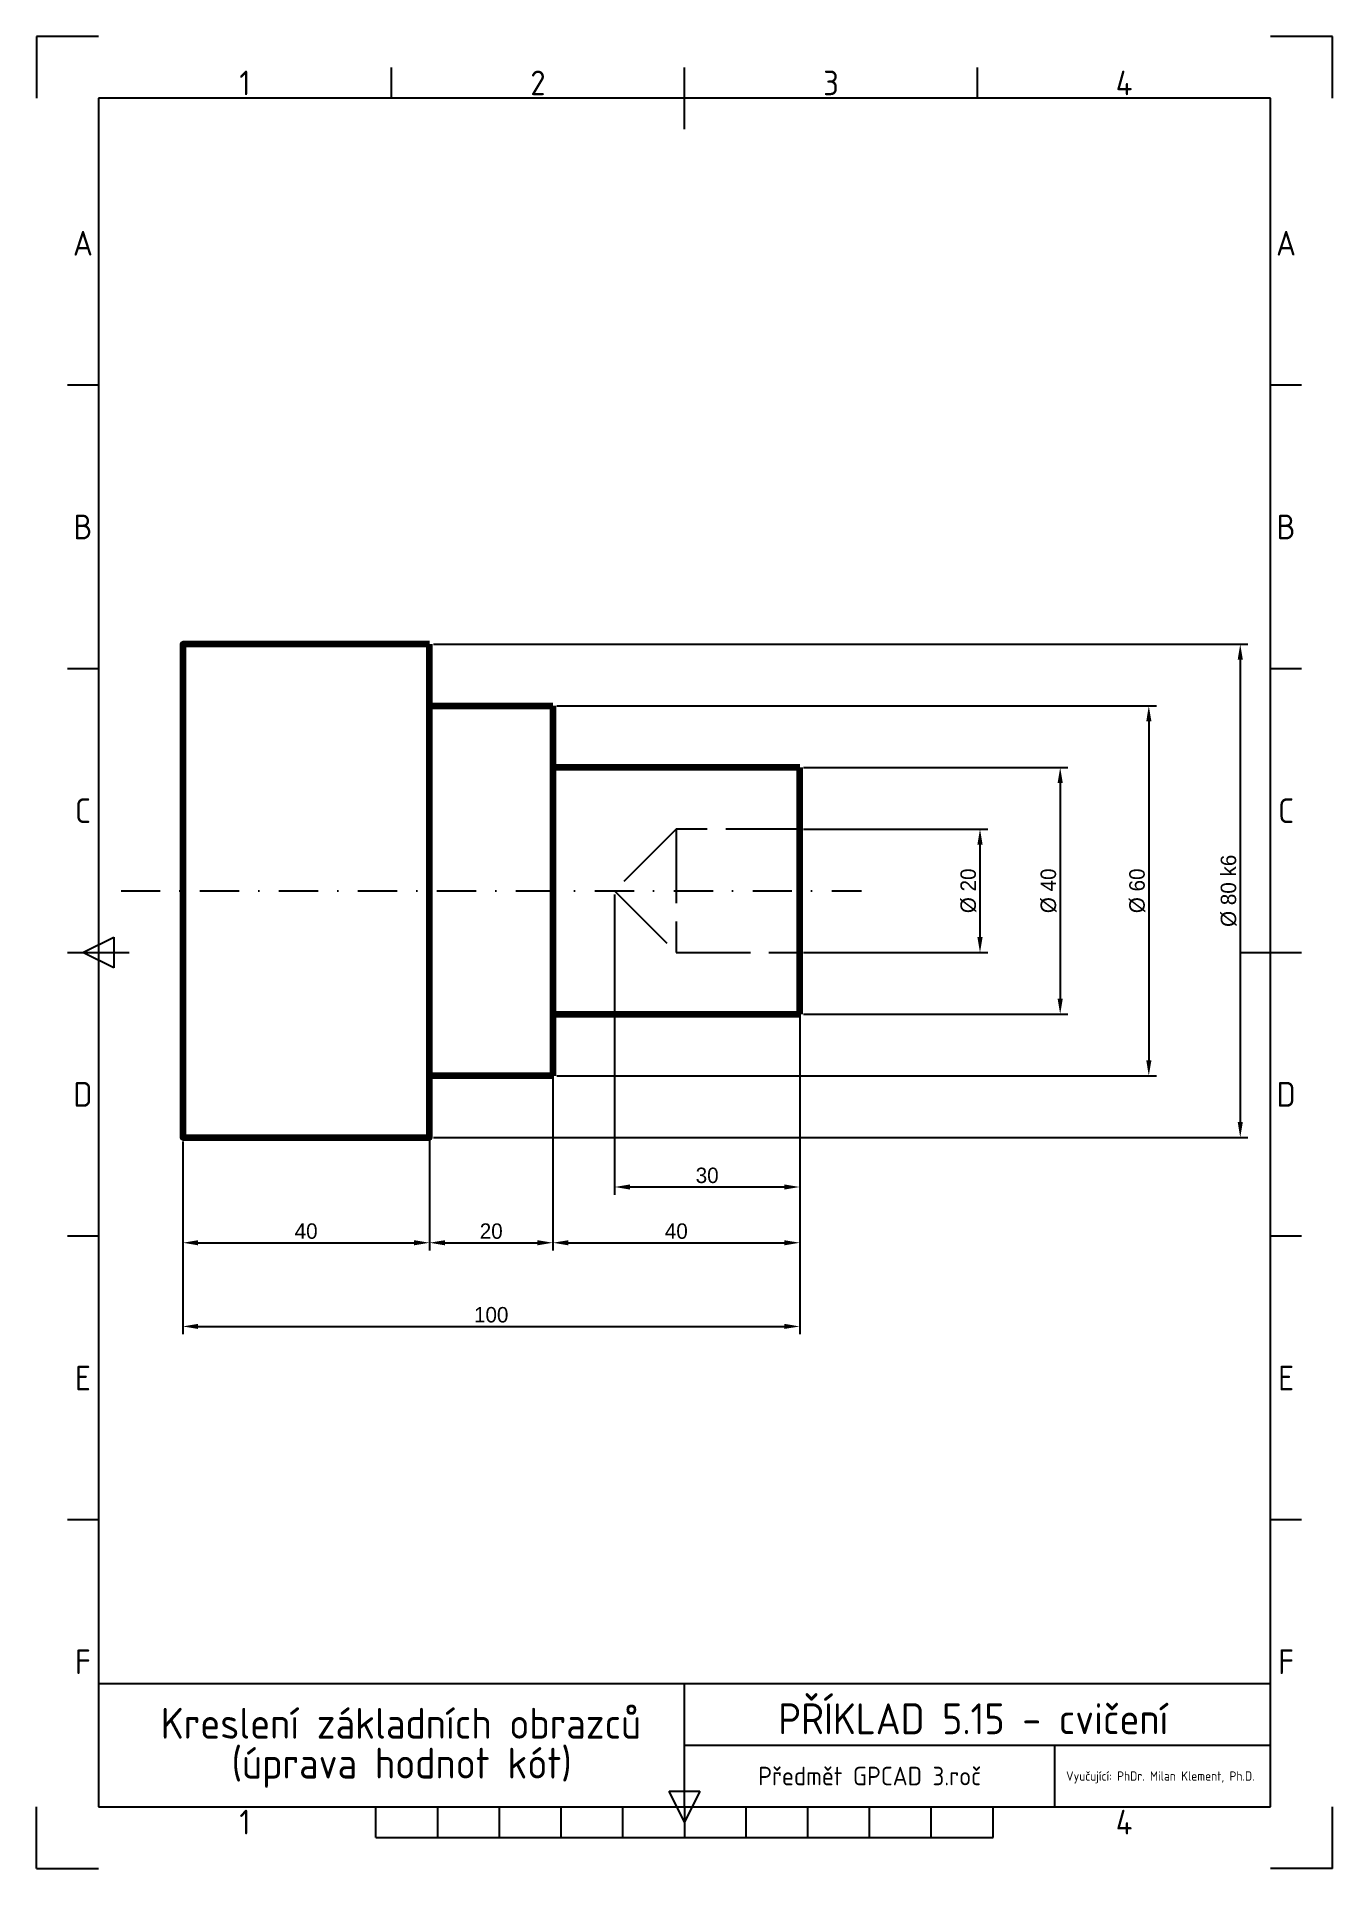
# Paper-space layout 'Výkres' of a CAD drawing. Header units: millimetres. Extents: x 0 to 210, y 0 to 297.
# The model-space entities are those that its viewports show. They can reach past a viewport. Long polylines and large blocks are cut down to what shows.
import ezdxf
from ezdxf.enums import TextEntityAlignment as Align

# ---------------------------------------------------------------- set-up
doc = ezdxf.new("R2010")
doc.units = ezdxf.units.MM
doc.linetypes.add('ACAD_ISO02W100', pattern=[15, 12, -3])
doc.linetypes.add('ČERCHOVANÁ2', pattern=[12.7, 6.35, -3.175, 0, -3.175])
for name, color, linetype in [('1-Osy', 10, 'ČERCHOVANÁ2'), ('3-Koty', 50, 'Continuous'), ('5-Ramecek', 94, 'Continuous')]:
    doc.layers.add(name, color=color, linetype=linetype)
doc.layers.add('2-Obrysy', color=170, linetype='Continuous', lineweight=100)
doc.styles.add('ISO Proportional', font='isocp')
doc.dimstyles.new('ISO-25', dxfattribs={"dimtxt": 2.5, "dimasz": 2.5, "dimexe": 1.25, "dimexo": 0.625, "dimtad": 1, "dimtxsty": 'Standard', "dimcen": 2.5, "dimadec": 0, "dimazin": 0, "dimtfac": 1, "dimtmove": 0, "dimatfit": 3, "dimfxl": 1, "dimarcsym": 0})

# ---------------------------------------------------------------- blocks, each defined once
blk = doc.blocks.new('*D2')
at = {"layer": '3-Koty', "color": 0, "lineweight": -2, "transparency": 16777216}
for p, q in [((140.63, 110), (170.47, 110)), ((169.22, 107.5), (169.22, 92.5)), ((140.63, 90), (170.47, 90))]:
    blk.add_line(p, q, dxfattribs=at)
at = {"layer": '3-Koty', "color": 0, "transparency": 16777216}
for points in [[(168.8, 107.5), (169.64, 107.5), (169.22, 110)], [(168.8, 92.5), (169.64, 92.5), (169.22, 90)]]:
    blk.add_solid(points, dxfattribs=at)
at = {"layer": 'Defpoints', "color": 0, "transparency": 16777216}
for p in [(140, 110), (140, 90), (169.22, 90)]:
    blk.add_point(p, dxfattribs=at)
at = {"layer": '3-Koty', "color": 0, "transparency": 16777216, "insert": (167.35, 100), "char_height": 2.5, "attachment_point": 5, "rotation": 90}
blk.add_mtext('%%c 20', dxfattribs=at)
blk = doc.blocks.new('*D3')
at = {"layer": '3-Koty', "color": 0, "lineweight": -2, "transparency": 16777216}
for p, q in [((140.63, 120), (183.47, 120)), ((182.22, 117.5), (182.22, 82.5)), ((140.63, 80), (183.47, 80))]:
    blk.add_line(p, q, dxfattribs=at)
at = {"layer": '3-Koty', "color": 0, "transparency": 16777216}
for points in [[(181.8, 117.5), (182.63, 117.5), (182.22, 120)], [(181.8, 82.5), (182.63, 82.5), (182.22, 80)]]:
    blk.add_solid(points, dxfattribs=at)
at = {"layer": 'Defpoints', "color": 0, "transparency": 16777216}
for p in [(140, 120), (140, 80), (182.22, 80)]:
    blk.add_point(p, dxfattribs=at)
at = {"layer": '3-Koty', "color": 0, "transparency": 16777216, "insert": (180.34, 100), "char_height": 2.5, "attachment_point": 5, "rotation": 90}
blk.add_mtext('%%c 40', dxfattribs=at)
blk = doc.blocks.new('*D4')
at = {"layer": '3-Koty', "color": 0, "lineweight": -2, "transparency": 16777216}
for p, q in [((100.63, 130), (197.83, 130)), ((196.58, 127.5), (196.58, 72.5)), ((100.63, 70), (197.83, 70))]:
    blk.add_line(p, q, dxfattribs=at)
at = {"layer": '3-Koty', "color": 0, "transparency": 16777216}
for points in [[(196.17, 127.5), (197, 127.5), (196.58, 130)], [(196.17, 72.5), (197, 72.5), (196.58, 70)]]:
    blk.add_solid(points, dxfattribs=at)
at = {"layer": 'Defpoints', "color": 0, "transparency": 16777216}
for p in [(100, 130), (100, 70), (196.58, 70)]:
    blk.add_point(p, dxfattribs=at)
at = {"layer": '3-Koty', "color": 0, "transparency": 16777216, "insert": (194.71, 100), "char_height": 2.5, "attachment_point": 5, "rotation": 90}
blk.add_mtext('%%c 60', dxfattribs=at)
blk = doc.blocks.new('*D5')
at = {"layer": '3-Koty', "color": 0, "lineweight": -2, "transparency": 16777216}
for p, q in [((80.63, 140), (212.65, 140)), ((211.4, 137.5), (211.4, 62.5)), ((80.63, 60), (212.65, 60))]:
    blk.add_line(p, q, dxfattribs=at)
at = {"layer": '3-Koty', "color": 0, "transparency": 16777216}
for points in [[(210.99, 137.5), (211.82, 137.5), (211.4, 140)], [(210.99, 62.5), (211.82, 62.5), (211.4, 60)]]:
    blk.add_solid(points, dxfattribs=at)
at = {"layer": 'Defpoints', "color": 0, "transparency": 16777216}
for p in [(80, 140), (80, 60), (211.4, 60)]:
    blk.add_point(p, dxfattribs=at)
at = {"layer": '3-Koty', "color": 0, "transparency": 16777216, "insert": (209.53, 100), "char_height": 2.5, "attachment_point": 5, "rotation": 90}
blk.add_mtext('%%c 80 k6', dxfattribs=at)
blk = doc.blocks.new('*D6')
at = {"layer": '3-Koty', "color": 0, "lineweight": -2, "transparency": 16777216}
for p, q in [((40, 59.38), (40, 41.69)), ((80, 59.38), (80, 41.69)), ((42.5, 42.94), (77.5, 42.94))]:
    blk.add_line(p, q, dxfattribs=at)
at = {"layer": '3-Koty', "color": 0, "transparency": 16777216}
for points in [[(42.5, 43.35), (42.5, 42.52), (40, 42.94)], [(77.5, 43.35), (77.5, 42.52), (80, 42.94)]]:
    blk.add_solid(points, dxfattribs=at)
at = {"layer": 'Defpoints', "color": 0, "transparency": 16777216}
for p in [(40, 60), (80, 60), (80, 42.94)]:
    blk.add_point(p, dxfattribs=at)
at = {"layer": '3-Koty', "color": 0, "transparency": 16777216, "insert": (60, 44.81), "char_height": 2.5, "attachment_point": 5}
blk.add_mtext('40', dxfattribs=at)
blk = doc.blocks.new('*D7')
at = {"layer": '3-Koty', "color": 0, "lineweight": -2, "transparency": 16777216}
for p, q in [((80, 69.38), (80, 41.69)), ((100, 69.38), (100, 41.69)), ((82.5, 42.94), (97.5, 42.94))]:
    blk.add_line(p, q, dxfattribs=at)
at = {"layer": '3-Koty', "color": 0, "transparency": 16777216}
for points in [[(82.5, 43.35), (82.5, 42.52), (80, 42.94)], [(97.5, 43.35), (97.5, 42.52), (100, 42.94)]]:
    blk.add_solid(points, dxfattribs=at)
at = {"layer": 'Defpoints', "color": 0, "transparency": 16777216}
for p in [(80, 70), (100, 70), (100, 42.94)]:
    blk.add_point(p, dxfattribs=at)
at = {"layer": '3-Koty', "color": 0, "transparency": 16777216, "insert": (90, 44.81), "char_height": 2.5, "attachment_point": 5}
blk.add_mtext('20', dxfattribs=at)
blk = doc.blocks.new('*D8')
at = {"layer": '3-Koty', "color": 0, "lineweight": -2, "transparency": 16777216}
for p, q in [((100, 79.38), (100, 41.69)), ((140, 79.38), (140, 41.69)), ((102.5, 42.94), (137.5, 42.94))]:
    blk.add_line(p, q, dxfattribs=at)
at = {"layer": '3-Koty', "color": 0, "transparency": 16777216}
for points in [[(102.5, 43.35), (102.5, 42.52), (100, 42.94)], [(137.5, 43.35), (137.5, 42.52), (140, 42.94)]]:
    blk.add_solid(points, dxfattribs=at)
at = {"layer": 'Defpoints', "color": 0, "transparency": 16777216}
for p in [(100, 80), (140, 80), (140, 42.94)]:
    blk.add_point(p, dxfattribs=at)
at = {"layer": '3-Koty', "color": 0, "transparency": 16777216, "insert": (120, 44.81), "char_height": 2.5, "attachment_point": 5}
blk.add_mtext('40', dxfattribs=at)
blk = doc.blocks.new('*D9')
at = {"layer": '3-Koty', "color": 0, "lineweight": -2, "transparency": 16777216}
for p, q in [((110, 99.38), (110, 50.73)), ((140, 99.38), (140, 50.73)), ((112.5, 51.98), (137.5, 51.98))]:
    blk.add_line(p, q, dxfattribs=at)
at = {"layer": '3-Koty', "color": 0, "transparency": 16777216}
for points in [[(112.5, 52.39), (112.5, 51.56), (110, 51.98)], [(137.5, 52.39), (137.5, 51.56), (140, 51.98)]]:
    blk.add_solid(points, dxfattribs=at)
at = {"layer": 'Defpoints', "color": 0, "transparency": 16777216}
for p in [(110, 100), (140, 100), (140, 51.98)]:
    blk.add_point(p, dxfattribs=at)
at = {"layer": '3-Koty', "color": 0, "transparency": 16777216, "insert": (125, 53.85), "char_height": 2.5, "attachment_point": 5}
blk.add_mtext('30', dxfattribs=at)
blk = doc.blocks.new('*D10')
at = {"layer": '3-Koty', "color": 0, "lineweight": -2, "transparency": 16777216}
for p, q in [((40, 59.38), (40, 28.12)), ((140, 59.38), (140, 28.12)), ((42.5, 29.37), (137.5, 29.37))]:
    blk.add_line(p, q, dxfattribs=at)
at = {"layer": '3-Koty', "color": 0, "transparency": 16777216}
for points in [[(42.5, 29.79), (42.5, 28.96), (40, 29.37)], [(137.5, 29.79), (137.5, 28.96), (140, 29.37)]]:
    blk.add_solid(points, dxfattribs=at)
at = {"layer": 'Defpoints', "color": 0, "transparency": 16777216}
for p in [(40, 60), (140, 60), (140, 29.37)]:
    blk.add_point(p, dxfattribs=at)
at = {"layer": '3-Koty', "color": 0, "transparency": 16777216, "insert": (90, 31.25), "char_height": 2.5, "attachment_point": 5}
blk.add_mtext('100', dxfattribs=at)

msp = doc.modelspace()

# ---------------------------------------------------------------- linework, layer by layer
at = {"layer": '1-Osy'}
msp.add_line((30, 100), (150, 100), dxfattribs=at)
at = {"layer": '2-Obrysy'}
for p, q in [((80, 130), (100, 130)), ((100, 130), (100, 70)), ((140, 120), (100, 120)), ((140, 80), (140, 120)), ((100, 80), (140, 80)), ((100, 70), (80, 70))]:
    msp.add_line(p, q, dxfattribs=at)
at = {"layer": '2-Obrysy', "linetype": 'ACAD_ISO02W100', "lineweight": -2}
for p, q in [((120, 110), (110, 100)), ((140, 110), (120, 110)), ((120, 110), (120, 90)), ((110, 100), (120, 90)), ((120, 90), (140, 90))]:
    msp.add_line(p, q, dxfattribs=at)
at = {"layer": '2-Obrysy'}
msp.add_lwpolyline([(80, 140), (40, 140), (40, 60), (80, 60)], close=True, dxfattribs=at)

# ---------------------------------------------------------------- dimensions: what is measured, and where the dimension line sits
at = {"layer": '3-Koty'}
for base, p1, p2, text, picture, middle in [((211.404, 60), (80, 140), (80, 60), '%%c 80 k6', '*D5', (209.529, 100)), ((196.583, 70), (100, 130), (100, 70), '%%c 60', '*D4', (194.708, 100)), ((182.218, 80), (140, 120), (140, 80), '%%c 40', '*D3', (180.343, 100)), ((169.221, 90), (140, 110), (140, 90), '%%c 20', '*D2', (167.346, 100))]:
    dim = msp.add_linear_dim(base=base, p1=p1, p2=p2, angle=90, text=text, dimstyle='ISO-25', dxfattribs=at)
    dim.commit()
    dim.dimension.update_dxf_attribs({"geometry": picture, "text_midpoint": middle})
for base, p1, p2, picture, middle in [((140, 51.978), (110, 100), (140, 100), '*D9', (125, 53.853)), ((140, 42.936), (100, 80), (140, 80), '*D8', (120, 44.811)), ((100, 42.936), (80, 70), (100, 70), '*D7', (90, 44.811)), ((80, 42.936), (40, 60), (80, 60), '*D6', (60, 44.811)), ((140, 29.374), (40, 60), (140, 60), '*D10', (90, 31.249))]:
    dim = msp.add_linear_dim(base=base, p1=p1, p2=p2, dimstyle='ISO-25', dxfattribs=at)
    dim.commit()
    dim.dimension.update_dxf_attribs({"geometry": picture, "text_midpoint": middle})

psp = doc.layouts.new('Výkres')

# ---------------------------------------------------------------- linework, layer by layer
at = {"layer": '3-Koty'}
for p, q in [((0, 297), (0, 287)), ((10, 297), (0, 297)), ((210, 297), (200, 297)), ((210, 287), (210, 297)), ((0, 0), (0, 10)), ((210, 0), (210, 10)), ((0, 0), (10, 0)), ((210, 0), (200, 0))]:
    psp.add_line(p, q, dxfattribs=at)
at = {"layer": '5-Ramecek'}
for p, q in [((57.5, 287), (57.5, 292)), ((105, 282), (105, 292)), ((152.5, 287), (152.5, 292)), ((10, 287), (10, 10)), ((200, 287), (10, 287)), ((200, 10), (200, 287)), ((10, 240.5), (5, 240.5)), ((205, 240.5), (200, 240.5)), ((10, 194.5), (5, 194.5)), ((205, 194.5), (200, 194.5)), ((5, 148.5), (15, 148.5)), ((7.5, 148.5), (12.5, 151)), ((12.5, 146), (7.5, 148.5)), ((12.5, 151), (12.5, 146)), ((195, 148.5), (205, 148.5)), ((10, 102.5), (5, 102.5)), ((205, 102.5), (200, 102.5)), ((10, 56.5), (5, 56.5)), ((205, 56.5), (200, 56.5)), ((10, 30), (200, 30)), ((105, 10), (105, 30)), ((105, 20), (200, 20)), ((165, 10), (165, 20)), ((105, 10), (105, 15)), ((105, 7.5), (102.5, 12.5)), ((102.5, 12.5), (107.5, 12.5)), ((107.5, 12.5), (105, 7.5)), ((10, 10), (200, 10)), ((55, 5), (55, 10)), ((65, 5), (65, 10)), ((75, 5), (75, 10)), ((85, 5), (85, 10)), ((95, 5), (95, 10)), ((105, 10), (105, 5)), ((115, 5), (115, 10)), ((125, 5), (125, 10)), ((135, 5), (135, 10)), ((145, 5), (145, 10)), ((155, 5), (155, 10)), ((55, 5), (155, 5))]:
    psp.add_line(p, q, dxfattribs=at)

# ---------------------------------------------------------------- texts
at = {"layer": '5-Ramecek', "style": 'ISO Proportional'}
for s, p in [('1', (33.75, 289.5)), ('2', (81.25, 289.5)), ('3', (128.75, 289.5)), ('4', (176.25, 289.5)), ('A', (7.5, 263.5)), ('A', (202.5, 263.5)), ('B', (7.5, 217.5)), ('B', (202.5, 217.5)), ('C', (7.5, 171.5)), ('C', (202.5, 171.5)), ('D', (7.5, 125.5)), ('D', (202.5, 125.5)), ('E', (7.5, 79.5)), ('E', (202.5, 79.5)), ('F', (7.5, 33.5)), ('F', (202.5, 33.5)), ('1', (33.75, 7.5)), ('4', (176.25, 7.5))]:
    psp.add_text(s, height=4, dxfattribs=at).set_placement(p, align=Align.MIDDLE)
at = {"layer": '5-Ramecek', "style": 'ISO Proportional', "flags": 8}
for tag, text, height, p in [('PŘÍKLAD 5.15 - cvičení', 'XXX', 5, (151.81, 25.08)), ('Kreslení základních obrazců', 'XXX', 5, (59.04, 23.79)), ('(úprava hodnot kót)', 'XXX', 5, (59.16, 16.57)), ('Předmět GPCAD 3.roč', 'X', 3, (135, 15))]:
    psp.add_attdef(tag, text=text, height=height, dxfattribs=at).set_placement(p, align=Align.MIDDLE)
psp.add_attdef('Vyučující: PhDr. Milan Klement, Ph.D.', text='0', height=1.5, dxfattribs=at).set_placement((166.85, 14.97), align=Align.MIDDLE_LEFT)

# ---------------------------------------------------------------- viewports
at = {"layer": '1-Osy'}
psp.add_viewport(center=(105, 158.5), size=(190, 257), view_center_point=(121.327, 100), view_height=257, dxfattribs=at)

doc.saveas('drawing.dxf')
